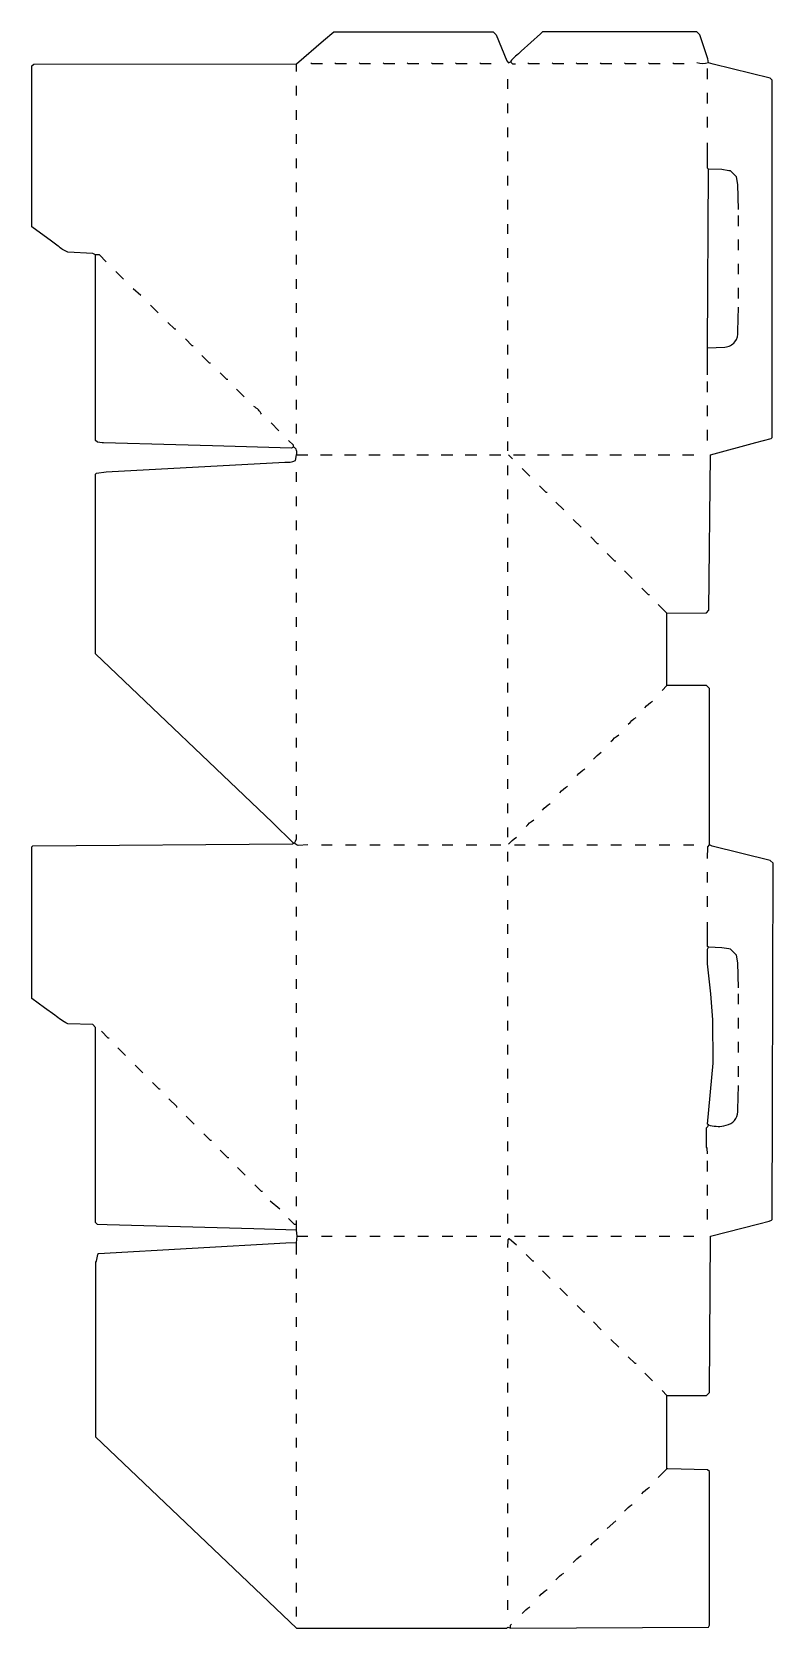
# Model space of a CAD drawing. Extents: x 40 to 808, y 86 to 1739.
import ezdxf

# ---------------------------------------------------------------- set-up
doc = ezdxf.new("R2010")
doc.units = 0
doc.layers.get('0').update_dxf_attribs({"linetype": 'CONTINUOUS'})

msp = doc.modelspace()

# ---------------------------------------------------------------- linework, layer by layer
at = {"color": 250, "linetype": 'CONTINUOUS'}
for points in [[(117, 1501), (110, 1508), (106, 1508), (102.982192, 1509.519178), (77.06599, 1510.923858, -0.07828), (67.153846, 1517.230769), (60.18, 1522.24), (40, 1537), (40, 1704), (42.001825, 1705.501838), (314, 1706), (342, 1730), (353, 1739), (518, 1739), (521, 1736), (532, 1709), (534, 1707), (536, 1708), (538, 1706), (541, 1706)], [(741, 1707), (740.3, 1711.1), (732, 1736), (729, 1739), (569, 1739), (567, 1737), (547, 1719, -0.076982), (541, 1714, 0.087559), (536, 1708)], [(689, 1146), (698, 1137), (738.988385, 1137.487819), (741.503105, 1140.003067), (742.999846, 1300.98758), (790.088235, 1313.647059), (798.1, 1315.7), (806, 1318), (807, 1319), (807, 1689), (805, 1691), (745.9, 1705.7), (741, 1707, -0.175067), (729, 1707)], [(740, 1412), (758.076923, 1412.615385, 0.42676), (771.519941, 1429.018464), (772, 1454)], [(278, 1343, 0.165548), (270, 1351)], [(326, 897), (316, 896.5, -0.179623), (312, 899), (311, 899), (289.238378, 920.24973), (106, 1095), (106, 1281), (107, 1282), (116.955446, 1283.445545), (302.044554, 1293.554455, 0.159475), (313.1, 1295.3), (314, 1301, 0.458298), (311, 1309), (311, 1311), (306, 1316)], [(675, 1039, -0.071068), (683, 1046)], [(658, 1022, -0.071068), (666, 1029)], [(640, 1004, -0.071068), (648, 1011)], [(622, 986, -0.071068), (630, 993)], [(605, 969, -0.071068), (613, 976)], [(587, 951, -0.071068), (595, 958)], [(569, 933, -0.071068), (577, 940)], [(552, 916, -0.071068), (560, 923)], [(314, 498), (269.987197, 499.513495), (193.987197, 501.513495), (117.959016, 503.54918), (108, 504), (106, 506), (106, 708), (103, 711), (77.06599, 711.923858, -0.064656), (63.82, 720.76), (53.18, 728.24), (40, 738), (40, 895), (41, 896), (309.9, 898.2), (311, 899)], [(312, 899, 0.225288), (314, 908)], [(534, 898, -0.071068), (542, 905)], [(693, 332), (698, 327), (739, 327), (742, 330), (742.999848, 491.987656), (793.088235, 504.647059), (803.911765, 507.352941, 0.127304), (807, 509), (807.495763, 626.995834), (808, 878), (805, 881), (744.9, 895.8), (742, 897)], [(740, 577), (739.58, 582.94), (739, 584), (739, 604, 0.184026), (741, 607), (740, 608), (746, 671), (745.466926, 716.029183), (743.544828, 742.962069), (740, 774), (740, 789), (741, 791), (740, 792), (740, 817)], [(741, 607, 0.106263), (757, 606), (761.923077, 607.384615, 0.337413), (771.519941, 623.018464), (772, 648)], [(672, 225, -0.071068), (680, 232)], [(654, 207, -0.071068), (662, 214)], [(619, 172, -0.071068), (627, 179)], [(601, 154, -0.071068), (609, 161)], [(583, 136, -0.071068), (591, 143)], [(566, 119, -0.071068), (574, 126)], [(548, 101, -0.071068), (556, 108)]]:
    msp.add_lwpolyline(points, format="xyb", dxfattribs=at)
for points in [[(314, 1698), (314, 1706)], [(533, 1680), (533, 1690)], [(740, 1690), (740, 1701)], [(314, 1673), (314, 1683)], [(740, 1665), (740, 1676)], [(314, 1648), (314, 1658)], [(533, 1655), (533, 1665)], [(533, 1630), (533, 1640)], [(740, 1640), (740, 1651)], [(314, 1623), (314, 1633)], [(740, 1384), (740, 1412), (741, 1597), (740, 1598), (740, 1624)], [(314, 1598), (314, 1608)], [(533, 1605), (533, 1615)], [(533, 1580), (533, 1590)], [(772, 1555), (771.519178, 1580.982192), (770, 1589), (764, 1595), (762.1, 1595.3), (754.969027, 1596.535398), (741, 1597)], [(314, 1573), (314, 1583)], [(314, 1548), (314, 1558)], [(533, 1555), (533, 1565)], [(533, 1530), (533, 1540)], [(772, 1538), (772, 1549)], [(314, 1523), (314, 1533)], [(772, 1513), (772, 1524)], [(311, 1309), (309, 1308), (226.987197, 1310.513495), (188.987197, 1311.513495), (114.012803, 1313.486505), (112.932432, 1313.594595), (108, 1314), (106, 1316), (106, 1508)], [(314, 1498), (314, 1508)], [(533, 1505), (533, 1515)], [(135, 1483), (127, 1491)], [(533, 1480), (533, 1490)], [(772, 1488), (772, 1499)], [(153, 1466), (145, 1473)], [(314, 1473), (314, 1483)], [(772, 1463), (772, 1474)], [(171, 1448), (163, 1456)], [(314, 1448), (314, 1458)], [(533, 1455), (533, 1465)], [(533, 1430), (533, 1440)], [(189, 1431), (188, 1431), (181, 1438)], [(314, 1423), (314, 1433)], [(207, 1414), (206, 1414), (199, 1421)], [(314, 1398), (314, 1408)], [(533, 1405), (533, 1415)], [(225, 1396), (224, 1396), (216, 1404)], [(533, 1380), (533, 1390)], [(243, 1379), (242, 1379), (235, 1386)], [(314, 1373), (314, 1383)], [(740, 1366), (740, 1377)], [(260, 1361), (252, 1369)], [(314, 1348), (314, 1358)], [(533, 1355), (533, 1365)], [(533, 1330), (533, 1340)], [(740, 1341), (740, 1352)], [(296, 1326), (288, 1334)], [(314, 1323), (314, 1333)], [(740, 1316), (740, 1327)], [(533, 1305), (533, 1315)], [(314, 1301), (326, 1301)], [(339, 1301), (351, 1301)], [(364, 1301), (376, 1301)], [(389, 1301), (401, 1301)], [(414, 1301), (426, 1301)], [(439, 1301), (451, 1301)], [(464, 1301), (476, 1301)], [(489, 1301), (501, 1301)], [(514, 1301), (526, 1301)], [(533, 1280), (533, 1290)], [(538, 1297), (534, 1301)], [(539, 1301), (551, 1301)], [(564, 1301), (576, 1301)], [(589, 1301), (601, 1301)], [(614, 1301), (626, 1301)], [(639, 1301), (651, 1301)], [(664, 1301), (676, 1301)], [(689, 1301), (701, 1301)], [(714, 1301), (726, 1301)], [(314, 1273), (314, 1283)], [(556, 1279), (548, 1287)], [(314, 1248), (314, 1258)], [(533, 1255), (533, 1265)], [(574, 1262), (573, 1262), (566, 1269)], [(533, 1230), (533, 1240)], [(591, 1244), (583, 1252)], [(314, 1223), (314, 1233)], [(609, 1226), (601, 1234)], [(314, 1198), (314, 1208)], [(533, 1205), (533, 1215)], [(627, 1209), (626, 1209), (619, 1216)], [(645, 1191), (644, 1191), (636, 1199)], [(314, 1173), (314, 1183)], [(533, 1180), (533, 1190)], [(662, 1173), (654, 1181)], [(314, 1148), (314, 1158)], [(533, 1155), (533, 1165)], [(680, 1156), (679, 1156), (672, 1163)], [(314, 1123), (314, 1133)], [(533, 1130), (533, 1140)], [(693, 1057), (698, 1062), (698, 1137)], [(314, 1098), (314, 1108)], [(533, 1105), (533, 1115)], [(314, 1073), (314, 1083)], [(533, 1080), (533, 1090)], [(314, 1048), (314, 1058)], [(533, 1055), (533, 1065)], [(740, 883), (740.458824, 894.964706), (742, 897), (742, 1059), (739, 1062), (698, 1062)], [(314, 1023), (314, 1033)], [(533, 1030), (533, 1040)], [(533, 1005), (533, 1015)], [(314, 998), (314, 1008)], [(314, 973), (314, 983)], [(533, 980), (533, 990)], [(533, 955), (533, 965)], [(314, 948), (314, 958)], [(314, 923), (314, 933)], [(533, 930), (533, 940)], [(533, 905), (533, 915)], [(340, 897), (351, 897)], [(365, 897), (376, 897)], [(390, 897), (401, 897)], [(415, 897), (426, 897)], [(440, 897), (451, 897)], [(465, 897), (476, 897)], [(490, 897), (501, 897)], [(515, 897), (526, 897)], [(540, 897), (551, 897)], [(565, 897), (576, 897)], [(590, 897), (601, 897)], [(615, 897), (626, 897)], [(640, 897), (651, 897)], [(665, 897), (676, 897)], [(690, 897), (701, 897)], [(715, 897), (726, 897)], [(314, 873), (314, 883)], [(533, 880), (533, 890)], [(533, 855), (533, 865)], [(740, 858), (740, 869)], [(314, 848), (314, 858)], [(740, 833), (740, 844)], [(314, 823), (314, 833)], [(533, 830), (533, 840)], [(533, 805), (533, 815)], [(314, 798), (314, 808)], [(314, 773), (314, 783)], [(533, 780), (533, 790)], [(772, 749), (771.519178, 774.982192), (770, 783), (764, 789), (762.1, 789.3), (754.969027, 790.535398), (741, 791)], [(533, 755), (533, 765)], [(314, 748), (314, 758)], [(314, 723), (314, 733)], [(533, 730), (533, 740)], [(772, 732), (772, 743)], [(533, 705), (533, 715)], [(772, 707), (772, 718)], [(120, 697), (119, 697), (112, 704)], [(314, 698), (314, 708)], [(137, 679), (129, 687)], [(314, 673), (314, 683)], [(533, 680), (533, 690)], [(772, 682), (772, 693)], [(155, 661), (147, 669)], [(533, 655), (533, 665)], [(772, 657), (772, 668)], [(173, 644), (172, 644), (165, 651)], [(314, 648), (314, 658)], [(190, 625), (190, 626), (182, 634)], [(314, 623), (314, 633)], [(533, 630), (533, 640)], [(208, 608), (200, 616)], [(533, 605), (533, 615)], [(226, 591), (225, 591), (218, 598)], [(314, 598), (314, 608)], [(244, 573), (243, 573), (235, 581)], [(314, 573), (314, 583)], [(533, 580), (533, 590)], [(261, 555), (253, 563)], [(533, 555), (533, 565)], [(740, 559), (740, 570)], [(314, 548), (314, 558)], [(279, 538), (278, 538), (271, 545)], [(314, 523), (314, 533)], [(533, 530), (533, 540)], [(740, 534), (740, 545)], [(533, 505), (533, 515)], [(740, 509), (740, 520)], [(314, 504), (312, 504), (306, 510)], [(314, 473), (314, 485), (315, 492), (314, 498), (314, 504), (314, 508)], [(314, 485), (302.975138, 484.472376), (109.044554, 473.554455), (108, 473), (106.58, 466.06), (106, 465), (106, 284), (141.761622, 249.75027), (314, 86), (532, 86), (533, 87), (535.1, 86.2), (536, 86), (740.990245, 86.999905), (742, 89), (742, 248), (740, 250), (698.9, 250.8), (698, 251)], [(315, 492), (326, 492)], [(340, 492), (351, 492)], [(365, 492), (376, 492)], [(390, 492), (401, 492)], [(415, 492), (426, 492)], [(440, 492), (451, 492)], [(465, 492), (476, 492)], [(490, 492), (501, 492)], [(515, 492), (526, 492)], [(533, 480), (533.439024, 487.95122), (534.58, 489.44), (542, 483)], [(540, 492), (551, 492)], [(565, 492), (576, 492)], [(590, 492), (601, 492)], [(615, 492), (626, 492)], [(640, 492), (651, 492)], [(665, 492), (676, 492)], [(690, 492), (701, 492)], [(715, 492), (726, 492)], [(533, 455), (533, 465)], [(560, 466), (559, 466), (552, 473)], [(314, 448), (314, 458)], [(577, 448), (569, 456)], [(314, 423), (314, 433)], [(533, 430), (533, 440)], [(595, 430), (587, 438)], [(533, 405), (533, 415)], [(613, 413), (612, 413), (605, 420)], [(314, 398), (314, 408)], [(630, 395), (622, 403)], [(314, 373), (314, 383)], [(533, 380), (533, 390)], [(648, 377), (640, 385)], [(533, 355), (533, 365)], [(666, 360), (665, 360), (658, 367)], [(314, 348), (314, 358)], [(683, 342), (675, 350)], [(314, 323), (314, 333)], [(533, 330), (533, 340)], [(533, 305), (533, 315)], [(689, 242), (698, 251), (698, 327)], [(314, 298), (314, 308)], [(314, 273), (314, 283)], [(533, 280), (533, 290)], [(533, 255), (533, 265)], [(314, 248), (314, 258)], [(314, 223), (314, 233)], [(533, 230), (533, 240)], [(533, 205), (533, 215)], [(314, 198), (314, 208)], [(314, 173), (314, 183)], [(533, 180), (533, 190)], [(636, 189), (645, 197)], [(314, 148), (314, 158)], [(533, 155), (533, 165)], [(314, 123), (314, 133)], [(533, 130), (533, 140)], [(314, 98), (314, 108)], [(533, 105), (533, 115)], [(536, 86), (536, 89), (537, 90)]]:
    msp.add_lwpolyline(points, dxfattribs=at)
at = {"color": 252, "linetype": 'CONTINUOUS'}
for points in [[(341, 1706), (330, 1706), (329, 1707)], [(366, 1706), (355, 1706), (354, 1707)], [(391, 1706), (380, 1706), (379, 1707)], [(416, 1706), (405, 1706), (404, 1707)], [(441, 1706), (430, 1706), (429, 1707)], [(466, 1706), (455, 1706), (454, 1707)], [(491, 1706), (480, 1706), (479, 1707)], [(516, 1706), (505, 1706), (504, 1707)], [(566, 1706), (555, 1706), (554, 1707)], [(591, 1706), (580, 1706), (579, 1707)], [(616, 1706), (605, 1706), (604, 1707)], [(641, 1706), (630, 1706), (629, 1707)], [(666, 1706), (655, 1706), (654, 1707)], [(691, 1706), (680, 1706), (679, 1707)], [(716, 1706), (705, 1706), (704, 1707)]]:
    msp.add_lwpolyline(points, dxfattribs=at)
at = {"color": 27, "linetype": 'CONTINUOUS'}
msp.add_lwpolyline([(297, 520), (287, 528)], dxfattribs=at)

doc.saveas('drawing.dxf')
